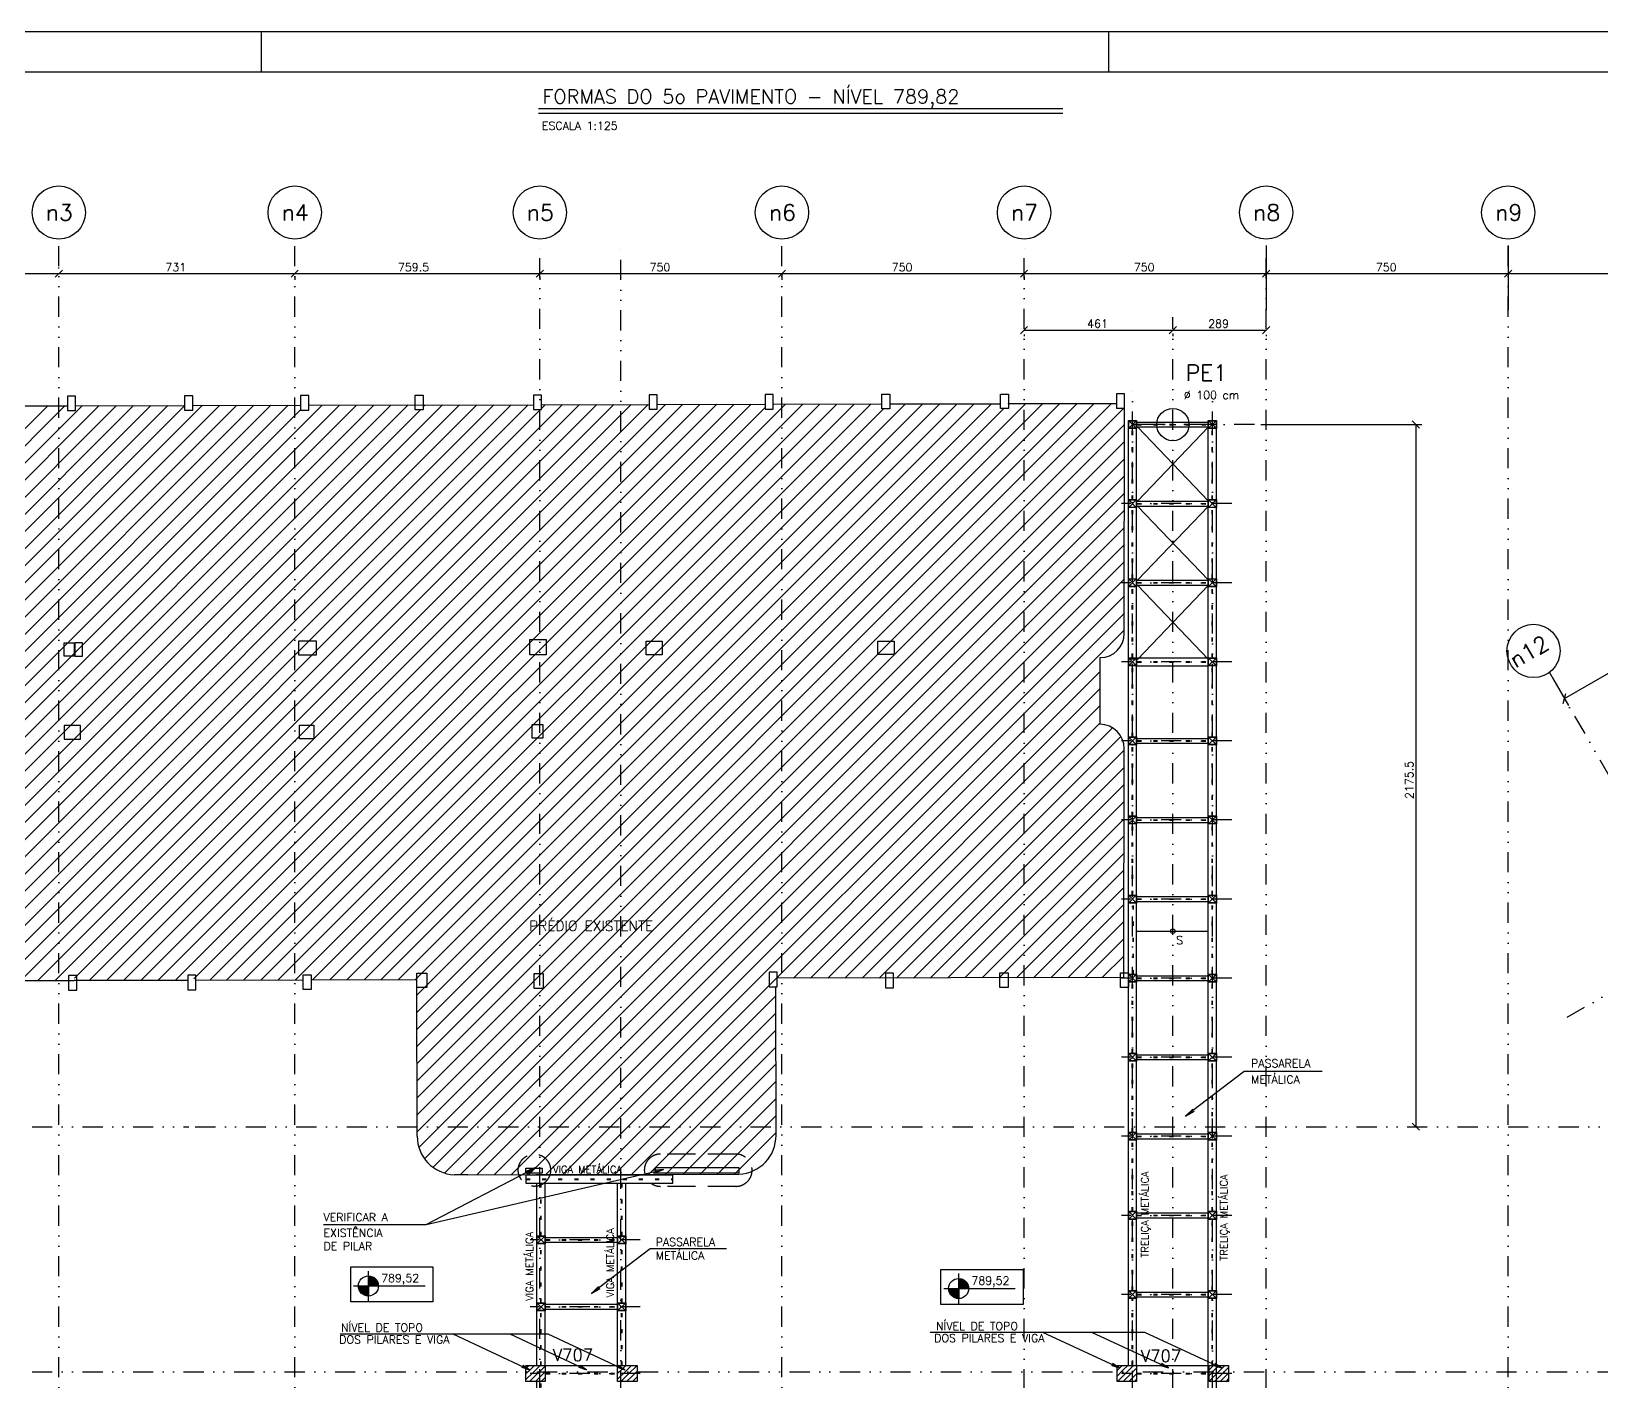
# Model space of a CAD drawing. Extents: x 550200 to 565075, y 404 to 10916.
# Drawn here: x 553862 to 558727, y 6733 to 10916 of the extents above; entities that cross this region are included whole.
import ezdxf

# ---------------------------------------------------------------- set-up
doc = ezdxf.new("R2010")
doc.units = 0
doc.header["$LTSCALE"] = 125
doc.header["$MEASUREMENT"] = 0
for name, pattern in [('DIVIDE', [1.25, 0.5, -0.25, 0, -0.25, 0, -0.25]), ('ESTILO_TQS_0001', [1, 0.7, -0.3]), ('ESTILO_TQS_0002', [0.4, 0.1, -0.3]), ('HIDDEN', [0.375, 0.25, -0.125])]:
    doc.linetypes.add(name, pattern=pattern)
doc.layers.get('0').update_dxf_attribs({"linetype": 'CONTINUOUS'})
for name, color, linetype in [('200', 5, 'ESTILO_TQS_0002'), ('205', 14, 'DIVIDE'), ('210', 7, 'HIDDEN'), ('211', 7, 'ESTILO_TQS_0001'), ('216', 7, 'CONTINUOUS'), ('220', 4, 'CONTINUOUS'), ('221', 5, 'CONTINUOUS'), ('222', 6, 'CONTINUOUS'), ('226', 10, 'CONTINUOUS'), ('230', 7, 'CONTINUOUS'), ('231', 5, 'CONTINUOUS'), ('238', 11, 'CONTINUOUS'), ('239', 10, 'CONTINUOUS'), ('241', 7, 'CONTINUOUS'), ('250', 5, 'CONTINUOUS')]:
    doc.layers.add(name, color=color, linetype=linetype)
doc.styles.get("Standard").update_dxf_attribs({"font": 'ROMANS.SHX'})

# ---------------------------------------------------------------- blocks, each defined once
blk = doc.blocks.new('_H9EEBE83626-000')
for p, q in [((55111.191348, -6424.776285), (55115.444075, -6420.523557)), ((55120.833713, -6432.811589), (55133.121745, -6420.523557)), ((55130.476079, -6440.846893), (55150.799414, -6420.523557)), ((55106.088076, -6429.879557), (55111.191348, -6424.776285)), ((55106.088076, -6447.557227), (55120.833713, -6432.811589)), ((55106.088076, -6465.234896), (55130.476079, -6440.846893)), ((55118.477084, -6470.523557), (55140.118444, -6448.882198)), ((55136.154754, -6470.523557), (55149.760809, -6456.917502)), ((55140.118444, -6448.882198), (55166.088076, -6422.912566)), ((55149.760809, -6456.917502), (55166.088076, -6440.590235)), ((55153.832423, -6470.523557), (55159.403174, -6464.952806)), ((55159.403174, -6464.952806), (55166.088076, -6458.267905))]:
    blk.add_line(p, q)
blk = doc.blocks.new('_H9EEBE83626-001')
for p, q in [((55395.014646, -6423.795699), (55398.286788, -6420.523557)), ((55404.657011, -6431.831004), (55415.964457, -6420.523557)), ((55414.299376, -6439.866308), (55433.642127, -6420.523557)), ((55423.941742, -6447.901612), (55451.088076, -6420.755278)), ((55391.088076, -6427.72227), (55395.014646, -6423.795699)), ((55391.088076, -6445.399939), (55404.657011, -6431.831004)), ((55391.088076, -6463.077609), (55414.299376, -6439.866308)), ((55401.319796, -6470.523557), (55423.941742, -6447.901612)), ((55418.997466, -6470.523557), (55433.584107, -6455.936917)), ((55433.584107, -6455.936917), (55451.088076, -6438.432948)), ((55436.675136, -6470.523557), (55443.226472, -6463.972221)), ((55443.226472, -6463.972221), (55451.088076, -6456.110617))]:
    blk.add_line(p, q)
blk = doc.blocks.new('_H9EEBE83626-002')
for p, q in [((56946.923173, -6427.522091), (56953.921706, -6420.523557)), ((56956.565538, -6435.557396), (56971.599376, -6420.523557)), ((56966.207903, -6443.5927), (56989.277046, -6420.523557)), ((56938.524932, -6435.920332), (56946.923173, -6427.522091)), ((56938.524932, -6453.598002), (56956.565538, -6435.557396)), ((56939.277046, -6470.523557), (56966.207903, -6443.5927)), ((56956.954715, -6470.523557), (56975.850268, -6451.628004)), ((56974.632385, -6470.523557), (56985.492633, -6459.663309)), ((56975.850268, -6451.628004), (56998.524932, -6428.953341)), ((56985.492633, -6459.663309), (56998.524932, -6446.63101)), ((56992.310054, -6470.523557), (56995.134999, -6467.698613)), ((56995.134999, -6467.698613), (56998.524932, -6464.30868))]:
    blk.add_line(p, q)
blk = doc.blocks.new('_H9EEBE83626-003')
for p, q in [((57230.792865, -6426.495111), (57236.794432, -6420.493544)), ((57240.43523, -6434.530416), (57254.472101, -6420.493544)), ((57250.077595, -6442.56572), (57272.149771, -6420.493544)), ((57223.590985, -6433.696992), (57230.792865, -6426.495111)), ((57223.590985, -6451.374661), (57240.43523, -6434.530416)), ((57223.590985, -6469.052331), (57250.077595, -6442.56572)), ((57239.82744, -6470.493544), (57259.71996, -6450.601024)), ((57257.50511, -6470.493544), (57269.362326, -6458.636329)), ((57259.71996, -6450.601024), (57283.590985, -6426.73)), ((57269.362326, -6458.636329), (57283.590985, -6444.40767)), ((57275.18278, -6470.493544), (57279.004691, -6466.671633)), ((57279.004691, -6466.671633), (57283.590985, -6462.085339))]:
    blk.add_line(p, q)

msp = doc.modelspace()

# ---------------------------------------------------------------- linework, layer by layer
for p, q in [((550199.9, 10916.4), (565074.9, 10916.4)), ((554574.9, 10791.4), (554574.9, 10916.4)), ((557199.9, 10791.4), (557199.9, 10916.4))]:
    msp.add_line(p, q)
at = {"layer": '200'}
for p, q in [((557272.8, 9465.9), (557272.8, 9685.9)), ((557274.3, 9465.9), (557274.3, 9685.9)), ((557288.6, 9699.2), (557508.6, 9699.2)), ((557288.6, 9697.7), (557508.6, 9697.7)), ((557520.3, 9465.9), (557520.3, 9685.9)), ((557521.8, 9465.9), (557521.8, 9685.9)), ((557272.8, 9220.9), (557272.8, 9440.9)), ((557274.3, 9220.9), (557274.3, 9440.9)), ((557288.6, 9454.2), (557508.6, 9454.2)), ((557288.6, 9452.7), (557508.6, 9452.7)), ((557520.3, 9220.9), (557520.3, 9440.9)), ((557521.8, 9220.9), (557521.8, 9440.9)), ((557272.8, 8975.9), (557272.8, 9195.9)), ((557274.3, 8975.9), (557274.3, 9195.9)), ((557288.6, 9209.2), (557508.6, 9209.2)), ((557288.6, 9207.7), (557508.6, 9207.7)), ((557520.3, 8975.9), (557520.3, 9195.9)), ((557521.8, 8975.9), (557521.8, 9195.9)), ((557272.8, 8730.9), (557272.8, 8950.9)), ((557274.3, 8730.9), (557274.3, 8950.9)), ((557288.6, 8964.2), (557508.6, 8964.2)), ((557288.6, 8962.7), (557508.6, 8962.7)), ((557520.3, 8730.9), (557520.3, 8950.9)), ((557521.8, 8730.9), (557521.8, 8950.9)), ((557288.6, 8719.2), (557508.6, 8719.2)), ((557288.6, 8717.7), (557508.6, 8717.7)), ((557272.8, 8485.9), (557272.8, 8705.9)), ((557274.3, 8485.9), (557274.3, 8705.9)), ((557520.3, 8485.9), (557520.3, 8705.9)), ((557521.8, 8485.9), (557521.8, 8705.9)), ((557288.6, 8474.2), (557508.6, 8474.2)), ((557288.6, 8472.7), (557508.6, 8472.7)), ((557272.8, 8240.9), (557272.8, 8460.9)), ((557274.3, 8240.9), (557274.3, 8460.9)), ((557520.3, 8240.9), (557520.3, 8460.9)), ((557521.8, 8240.9), (557521.8, 8460.9)), ((557288.6, 8229.2), (557508.6, 8229.2)), ((557288.6, 8227.7), (557508.6, 8227.7)), ((557275.3, 7995.9), (557275.3, 8215.9)), ((557276.8, 7995.9), (557276.8, 8215.9)), ((557520.3, 7995.9), (557520.3, 8215.9)), ((557521.8, 7995.9), (557521.8, 8215.9)), ((557288.6, 7984.2), (557508.6, 7984.2)), ((557288.6, 7982.7), (557508.6, 7982.7)), ((557272.8, 7750.9), (557272.8, 7970.9)), ((557274.3, 7750.9), (557274.3, 7970.9)), ((557520.3, 7750.9), (557520.3, 7970.9)), ((557521.8, 7750.9), (557521.8, 7970.9)), ((557288.6, 7739.2), (557508.6, 7739.2)), ((557288.6, 7737.7), (557508.6, 7737.7)), ((557272.8, 7505.9), (557272.8, 7725.9)), ((557274.3, 7505.9), (557274.3, 7725.9)), ((557520.3, 7505.9), (557520.3, 7725.9)), ((557521.8, 7505.9), (557521.8, 7725.9)), ((557288.6, 7494.2), (557508.6, 7494.2)), ((557288.6, 7492.7), (557508.6, 7492.7)), ((557272.8, 7260.9), (557272.8, 7480.9)), ((557274.3, 7260.9), (557274.3, 7480.9)), ((557520.3, 7260.9), (557520.3, 7480.9)), ((557521.8, 7260.9), (557521.8, 7480.9)), ((555394.7, 7361.4), (555849.7, 7361.4)), ((555394.7, 7359.4), (555849.7, 7359.4)), ((555440.2, 7184.9), (555440.2, 7347.9)), ((555442.2, 7184.9), (555442.2, 7347.9)), ((555690.2, 7184.9), (555690.2, 7347.9)), ((555692.2, 7184.9), (555692.2, 7347.9)), ((557288.6, 7249.2), (557508.6, 7249.2)), ((557272.8, 7015.9), (557272.8, 7235.9)), ((557274.3, 7015.9), (557274.3, 7235.9)), ((557288.6, 7247.7), (557508.6, 7247.7)), ((557520.3, 7015.9), (557520.3, 7235.9)), ((557521.8, 7015.9), (557521.8, 7235.9)), ((555440.2, 6977.9), (555440.2, 7159.9)), ((555442.2, 6977.9), (555442.2, 7159.9)), ((555456.2, 7173.2), (555676.2, 7173.2)), ((555456.2, 7171.7), (555676.2, 7171.7)), ((555690.2, 6977.9), (555690.2, 7159.9)), ((555692.2, 6977.9), (555692.2, 7159.9)), ((555456.2, 6966.2), (555676.2, 6966.2)), ((555456.2, 6964.7), (555676.2, 6964.7)), ((557272.8, 6783.4), (557272.8, 6990.9)), ((557274.3, 6783.4), (557274.3, 6990.9)), ((557288.6, 7004.2), (557508.6, 7004.2)), ((557288.6, 7002.7), (557508.6, 7002.7)), ((557520.3, 6783.4), (557520.3, 6990.9)), ((557521.8, 6783.4), (557521.8, 6990.9)), ((555440.2, 6783.4), (555440.2, 6952.9)), ((555442.2, 6783.4), (555442.2, 6952.9)), ((555690.2, 6783.4), (555690.2, 6952.9)), ((555692.2, 6783.4), (555692.2, 6952.9)), ((555440.2, 6565.4), (555440.2, 6733.4)), ((555442.2, 6565.4), (555442.2, 6733.4)), ((555456.2, 6759.2), (555676.2, 6759.2)), ((555456.2, 6757.7), (555676.2, 6757.7)), ((557288.6, 6759.2), (557508.6, 6759.2)), ((557288.6, 6757.7), (557508.6, 6757.7))]:
    msp.add_line(p, q, dxfattribs=at)
at = {"layer": '205'}
for p, q in [((553947.2, 3617.8), (553947.2, 10272.7)), ((554678.2, 3617.8), (554678.2, 10272.7)), ((555437.7, 3580.3), (555437.7, 10272.7)), ((556187.7, 3617.8), (556187.7, 10272.7)), ((556937.7, 3580.3), (556937.7, 10272.7)), ((557687.7, 3580.3), (557687.7, 10272.7)), ((558437.7, 3617.8), (558437.7, 10272.7)), ((555688.7, 6235.2), (555688.7, 10241.4)), ((562738.1, 10239.3), (558615.8, 7859.3)), ((557398.7, 3580.3), (557398.7, 10031)), ((557273.6, 6234.5), (557273.6, 9824.6)), ((557521.1, 6234.5), (557521.1, 9824.6)), ((557651.2, 9698.4), (557229.8, 9698.4)), ((557531, 9698.4), (557240.1, 9698.4)), ((557581, 9453.4), (557240.1, 9453.4)), ((557581, 9208.4), (557240.1, 9208.4)), ((557581, 8963.4), (557240.1, 8963.4)), ((558565.3, 8930.6), (561187.7, 4388.4)), ((557581, 8718.4), (557240.1, 8718.4)), ((557581, 8473.4), (557240.1, 8473.4)), ((557581, 8228.4), (557240.1, 8228.4)), ((557581, 7983.4), (557240.1, 7983.4)), ((557581, 7738.4), (557240.1, 7738.4)), ((550735.3, 7522.9), (554349.8, 7522.9)), ((554369.8, 7522.9), (560147.8, 7522.9)), ((557581, 7493.4), (557240.1, 7493.4)), ((557581, 7248.4), (557240.1, 7248.4)), ((555748.6, 7172.4), (555407.7, 7172.4)), ((555748.6, 6965.4), (555407.7, 6965.4)), ((557581, 7003.4), (557240.1, 7003.4)), ((550735.3, 6763.4), (560767.3, 6763.4)), ((555748.6, 6758.4), (555407.7, 6758.4)), ((557581, 6758.4), (557240.1, 6758.4))]:
    msp.add_line(p, q, dxfattribs=at)
at = {"layer": '210'}
msp.add_line((557262.1, 8972.9), (557286.1, 8972.9), dxfattribs=at)
at = {"layer": '211'}
for p, q in [((556045.2, 7438.3), (555811.3, 7438.3)), ((556045.2, 7338.3), (555811.3, 7338.3))]:
    msp.add_line(p, q, dxfattribs=at)
msp.add_circle((555420.7, 7388.3), 50, dxfattribs=at)
for centre, start, end in [((555811.3, 7388.3), 90, 270), ((556045.2, 7388.3), 270, 90)]:
    msp.add_arc(centre, 50, start, end, dxfattribs=at)
at = {"layer": '216'}
for p, q in [((553936.2, 10154.9), (553958.3, 10177)), ((553936.2, 10154.9), (553958.3, 10177)), ((554667.2, 10154.9), (554689.3, 10177)), ((554667.2, 10154.9), (554689.3, 10177)), ((555426.7, 10154.9), (555448.8, 10177)), ((555426.7, 10154.9), (555448.8, 10177)), ((556176.7, 10154.9), (556198.8, 10177)), ((556176.7, 10154.9), (556198.8, 10177)), ((556926.7, 10154.9), (556948.8, 10177)), ((556926.7, 10154.9), (556948.8, 10177)), ((557676.7, 10154.9), (557698.8, 10177)), ((558426.7, 10154.9), (558448.8, 10177)), ((558426.7, 10154.9), (558448.8, 10177)), ((556926.7, 9979.9), (556948.8, 10002)), ((557387.7, 9979.9), (557409.8, 10002)), ((557387.7, 9979.9), (557409.8, 10002)), ((557676.7, 9979.9), (557698.8, 10002)), ((558140.3, 9709.5), (558162.4, 9687.4)), ((558607.9, 8834.6), (558616, 8864.8)), ((558140.3, 7534), (558162.4, 7511.9)), ((554906.5, 7061), (554906.5, 6998.5)), ((554906.5, 7059.5), (554916.2, 7059.5)), ((554906.5, 7057.5), (554920.9, 7057.5)), ((554906.5, 7055.5), (554924.2, 7055.5)), ((554875.3, 7029.7), (554937.8, 7029.7)), ((554906.5, 7027.7), (554875.3, 7027.7)), ((554906.5, 7025.8), (554875.5, 7025.8)), ((554906.5, 7023.8), (554875.9, 7023.8)), ((554906.5, 7021.8), (554876.3, 7021.8)), ((554906.5, 7019.8), (554876.9, 7019.8)), ((554906.5, 7017.8), (554877.6, 7017.8)), ((554906.5, 7015.8), (554878.5, 7015.8)), ((554906.5, 7013.9), (554879.6, 7013.9)), ((554906.5, 7011.9), (554880.9, 7011.9)), ((554906.5, 7009.9), (554882.4, 7009.9)), ((554906.5, 7007.9), (554884.1, 7007.9)), ((554906.5, 7005.9), (554886.3, 7005.9)), ((554906.5, 7053.5), (554926.8, 7053.5)), ((554906.5, 7051.5), (554928.9, 7051.5)), ((554906.5, 7049.5), (554930.7, 7049.5)), ((554906.5, 7047.6), (554932.2, 7047.6)), ((554906.5, 7045.6), (554933.5, 7045.6)), ((554906.5, 7043.6), (554934.5, 7043.6)), ((554906.5, 7041.6), (554935.4, 7041.6)), ((554906.5, 7039.6), (554936.2, 7039.6)), ((554906.5, 7037.6), (554936.8, 7037.6)), ((554906.5, 7035.7), (554937.2, 7035.7)), ((554906.5, 7033.7), (554937.5, 7033.7)), ((554906.5, 7031.7), (554937.8, 7031.7)), ((556703.9, 7021.7), (556766.4, 7021.7)), ((556735.2, 7019.7), (556703.9, 7019.7)), ((556735.2, 7017.7), (556704.2, 7017.7)), ((556735.2, 7015.7), (556704.5, 7015.7)), ((556735.2, 7013.8), (556705, 7013.8)), ((556735.2, 7011.8), (556705.5, 7011.8)), ((556735.2, 7009.8), (556706.3, 7009.8)), ((556735.2, 7007.8), (556707.2, 7007.8)), ((556735.2, 7005.8), (556708.3, 7005.8)), ((556735.2, 7052.9), (556735.2, 6990.4)), ((556735.2, 7051.4), (556744.8, 7051.4)), ((556735.2, 7049.4), (556749.6, 7049.4)), ((556735.2, 7047.5), (556752.9, 7047.5)), ((556735.2, 7045.5), (556755.5, 7045.5)), ((556735.2, 7043.5), (556757.6, 7043.5)), ((556735.2, 7041.5), (556759.3, 7041.5)), ((556735.2, 7039.5), (556760.8, 7039.5)), ((556735.2, 7037.5), (556762.1, 7037.5)), ((556735.2, 7035.6), (556763.2, 7035.6)), ((556735.2, 7033.6), (556764.1, 7033.6)), ((556735.2, 7031.6), (556764.8, 7031.6)), ((556735.2, 7029.6), (556765.4, 7029.6)), ((556735.2, 7027.6), (556765.9, 7027.6)), ((556735.2, 7025.7), (556766.2, 7025.7)), ((556735.2, 7023.7), (556766.4, 7023.7)), ((554906.5, 7004), (554888.9, 7004)), ((554906.5, 7002), (554892.2, 7002)), ((554906.5, 7000), (554896.9, 7000)), ((556735.2, 7003.8), (556709.5, 7003.8)), ((556735.2, 7001.9), (556711, 7001.9)), ((556735.2, 6999.9), (556712.8, 6999.9)), ((556735.2, 6997.9), (556714.9, 6997.9)), ((556735.2, 6995.9), (556717.5, 6995.9)), ((556735.2, 6993.9), (556720.8, 6993.9)), ((556735.2, 6992), (556725.6, 6992))]:
    msp.add_line(p, q, dxfattribs=at)
for centre in [(554906.5, 7029.7), (556735.2, 7021.7)]:
    msp.add_circle(centre, 31.2, dxfattribs=at)
at = {"layer": '220'}
for points in [[(555393.7, 6783.4), (555453.7, 6783.4), (555453.7, 6733.4), (555393.7, 6733.4), (555393.7, 6783.4)], [(555678.7, 6783.4), (555738.7, 6783.4), (555738.7, 6733.4), (555678.7, 6733.4), (555678.7, 6783.4)], [(557226.1, 6783.4), (557286.1, 6783.4), (557286.1, 6733.4), (557226.1, 6733.4), (557226.1, 6783.4)], [(557511.2, 6783.4), (557571.2, 6783.4), (557571.2, 6733.4), (557511.2, 6733.4), (557511.2, 6783.4)]]:
    msp.add_lwpolyline(points, dxfattribs=at)
msp.add_circle((557398.6, 9698.4), 50, dxfattribs=at)
msp.add_circle((557398.6, 9698.4), 50, dxfattribs=at)
at = {"layer": '221'}
msp.add_line((555433.1, 10662.7), (557058.3, 10662.7), dxfattribs=at)
for centre in [(553947.2, 10355.2), (554678.2, 10355.2), (555437.7, 10355.2), (556187.7, 10355.2), (556937.7, 10355.2), (557687.7, 10355.2), (558437.7, 10355.2), (558516.2, 8997)]:
    msp.add_circle(centre, 82.5, dxfattribs=at)
at = {"layer": '222'}
for p, q in [((550512.4, 10791.4), (564949.9, 10791.4)), ((555433.1, 10677.7), (557058.3, 10677.7))]:
    msp.add_line(p, q, dxfattribs=at)
at = {"layer": '226'}
msp.add_circle((557398.6, 8129), 7, dxfattribs=at)
at = {"layer": '230'}
for points in [[(553974.4, 9741.7), (553999.4, 9741.7), (553999.4, 9786.7), (553974.4, 9786.7), (553974.4, 9741.7)], [(554337.2, 9742.7), (554362.2, 9742.7), (554362.2, 9787.7), (554337.2, 9787.7), (554337.2, 9742.7)], [(554696.6, 9743.3), (554721.6, 9743.3), (554721.6, 9788.3), (554696.6, 9788.3), (554696.6, 9743.3)], [(555051.5, 9789.1), (555076.6, 9789.1), (555076.6, 9744.1), (555051.5, 9744.1), (555051.5, 9789.1)], [(555418.1, 9744.9), (555443.1, 9744.9), (555443.1, 9789.9), (555418.1, 9789.9), (555418.1, 9744.9)], [(555776.4, 9745.6), (555801.4, 9745.6), (555801.4, 9790.6), (555776.4, 9790.6), (555776.4, 9745.6)], [(556135.2, 9746.4), (556160.2, 9746.4), (556160.2, 9791.4), (556135.2, 9791.4), (556135.2, 9746.4)], [(556496.8, 9792.2), (556521.9, 9792.2), (556521.9, 9747.3), (556496.8, 9747.3), (556496.8, 9792.2)], [(556864.3, 9793), (556889.4, 9793), (556889.4, 9748.1), (556864.3, 9748.1), (556864.3, 9793)], [(557224.4, 9748.8), (557249.4, 9748.8), (557249.4, 9793.8), (557224.4, 9793.8), (557224.4, 9748.8)], [(553963.9, 9022.4), (553994.9, 9022.4), (553994.9, 8980.4), (553963.9, 8980.4), (553963.9, 9022.4)], [(553996.9, 8980.4), (554020.9, 8980.4), (554020.9, 9022.4), (553996.9, 9022.4), (553996.9, 8980.4)], [(554689.5, 8985.4), (554745.5, 8985.4), (554745.5, 9027.4), (554689.5, 9027.4), (554689.5, 8985.4)], [(555406.8, 9032.4), (555457.6, 9032.4), (555457.6, 8985), (555406.8, 8985), (555406.8, 9032.4)], [(555766.9, 9027.3), (555817, 9027.3), (555817, 8985.4), (555766.9, 8985.4), (555766.9, 9027.3)], [(556485, 9027.4), (556535.1, 9027.4), (556535.1, 8985.5), (556485, 8985.5), (556485, 9027.4)], [(553964.3, 8723.6), (554014.2, 8723.6), (554014.2, 8765.7), (553964.3, 8765.7), (553964.3, 8723.6)], [(554692.6, 8767.1), (554737, 8767.1), (554737, 8725.2), (554692.6, 8725.2), (554692.6, 8767.1)], [(555414.3, 8768.7), (555446.9, 8768.7), (555446.9, 8726.6), (555414.3, 8726.6), (555414.3, 8768.7)], [(553977.7, 7946.5), (554002.7, 7946.5), (554002.7, 7991.5), (553977.7, 7991.5), (553977.7, 7946.5)], [(554347.1, 7947.4), (554372.1, 7947.4), (554372.1, 7992.4), (554347.1, 7992.4), (554347.1, 7947.4)], [(554728.9, 7948.1), (554703.9, 7948.1), (554703.9, 7993.1), (554728.9, 7993.1), (554728.9, 7948.1)], [(555056.2, 7999.1), (555087.8, 7999.1), (555087.8, 7954.1), (555056.2, 7954.1), (555056.2, 7999.1)], [(555448.5, 7996.6), (555418.5, 7996.6), (555418.5, 7952), (555448.5, 7952), (555448.5, 7996.6)], [(556148.3, 7956.5), (556173.2, 7956.5), (556173.2, 8001.5), (556148.3, 8001.5), (556148.3, 7956.5)], [(556508.4, 7953.6), (556533.3, 7953.6), (556533.3, 7998.6), (556508.4, 7998.6), (556508.4, 7953.6)], [(556888.3, 7954.4), (556863.2, 7954.4), (556863.2, 7999.3), (556888.3, 7999.3), (556888.3, 7954.4)], [(557261.6, 7954.4), (557236.5, 7954.4), (557236.5, 7999.3), (557261.6, 7999.3), (557261.6, 7954.4)], [(555444.7, 7379.3), (555394.7, 7379.3), (555394.7, 7394.3), (555444.7, 7394.3), (555444.7, 7379.3)], [(555794.9, 7380.6), (556054.9, 7380.6), (556054.9, 7395.6), (555794.9, 7395.6), (555794.9, 7380.6)]]:
    msp.add_lwpolyline(points, dxfattribs=at)
at = {"layer": '231'}
for p, q in [((552129.2, 7972.5), (553913.3, 9756.6)), ((552182.4, 7972.6), (553966.5, 9756.7)), ((552235.5, 7972.7), (554019.6, 9756.8)), ((552288.7, 7972.9), (554072.8, 9756.9)), ((552341.8, 7973), (554125.9, 9757)), ((552395, 7973.1), (554179.1, 9757.2)), ((552448.1, 7973.2), (554232.2, 9757.3)), ((552501.3, 7973.3), (554285.4, 9757.4)), ((552565.1, 7984.1), (554337.2, 9756.3)), ((552607.5, 7973.5), (554391.6, 9757.6)), ((552660.5, 7973.5), (554444.8, 9757.7)), ((552713.6, 7973.5), (554497.9, 9757.9)), ((552766.6, 7973.5), (554551.1, 9758)), ((552819.6, 7973.5), (554604.2, 9758.1)), ((552872.7, 7973.5), (554657.4, 9758.2)), ((552926.5, 7974.3), (554696.6, 9744.4)), ((552979.6, 7974.4), (554763.7, 9758.4)), ((553032.8, 7974.5), (554816.8, 9758.6)), ((553085.9, 7974.6), (554870, 9758.7)), ((553139.1, 7974.7), (554923.1, 9758.8)), ((553192.2, 7974.8), (554976.3, 9758.9)), ((553245.4, 7974.9), (555029.4, 9759)), ((553298.5, 7975.1), (555067.6, 9744.1)), ((553351.7, 7975.2), (555135.7, 9759.2)), ((553404.8, 7975.3), (555188.9, 9759.4)), ((553458, 7975.4), (555242, 9759.5)), ((553511.1, 7975.5), (555295.2, 9759.6)), ((553564.3, 7975.6), (555348.3, 9759.7)), ((553617.4, 7975.8), (555401.5, 9759.8)), ((553644.5, 9756), (553974.4, 9756.7)), ((553670.5, 7975.8), (555439.6, 9744.9)), ((553723.5, 7975.8), (555507.8, 9760.1)), ((553776.6, 7975.8), (555560.9, 9760.2)), ((553829.6, 7975.8), (555614.1, 9760.3)), ((553882.6, 7975.8), (555667.2, 9760.4)), ((553935.7, 7975.8), (555720.4, 9760.5)), ((553995.8, 7982.9), (555773.5, 9760.6)), ((553999.4, 9756.8), (554337.2, 9757.5)), ((554042.6, 7976.7), (555826.7, 9760.8)), ((554095.8, 7976.8), (555879.8, 9760.9)), ((554148.9, 7976.9), (555933, 9761)), ((554202.1, 7977), (555986.1, 9761.1)), ((554255.2, 7977.2), (556039.3, 9761.2)), ((554308.4, 7977.3), (556092.4, 9761.3)), ((554362.2, 9757.6), (554696.6, 9758.3)), ((554365.6, 7981.5), (556135.2, 9751.1)), ((554414.7, 7977.5), (556198.7, 9761.6)), ((554467.8, 7977.6), (556251.9, 9761.7)), ((554521, 7977.7), (556305, 9761.8)), ((554574.1, 7977.9), (556358.2, 9761.9)), ((554627.2, 7978), (556411.3, 9762)), ((554680.4, 7978.1), (556464.5, 9762.2)), ((554721.6, 9758.3), (555418.1, 9759.9)), ((554733.5, 7978.2), (556502.6, 9747.3)), ((554786.7, 7978.3), (556570.8, 9762.4)), ((554839.8, 7978.4), (556623.9, 9762.5)), ((554893, 7978.5), (556677.1, 9762.6)), ((554946.1, 7978.7), (556730.2, 9762.7)), ((554999.3, 7978.8), (556783.4, 9762.8)), ((555052.4, 7978.9), (556836.5, 9763)), ((555056.7, 7930.1), (556874.7, 9748.1)), ((555056.8, 7877.2), (556942.8, 9763.2)), ((555056.9, 7824.2), (556996, 9763.3)), ((555057, 7771.3), (557049.1, 9763.4)), ((555057.1, 7718.4), (557102.3, 9763.5)), ((555057.2, 7665.5), (557155.4, 9763.7)), ((555057.4, 7612.6), (557208.6, 9763.8)), ((555057.5, 7559.7), (557246.6, 9748.8)), ((555076.6, 9753.1), (555082.6, 9759.1)), ((555443.1, 9759.9), (555776.4, 9760.6)), ((555443.1, 9748.4), (555454.6, 9759.9)), ((555801.4, 9760.7), (556135.2, 9761.4)), ((556160.2, 9761.5), (556496.8, 9762.2)), ((556521.9, 9762.3), (556864.3, 9763)), ((556889.4, 9763.1), (557224.4, 9763.8)), ((556889.4, 9762.8), (556889.7, 9763.1)), ((557248.4, 9051.4), (557249.4, 9748.8)), ((555057.6, 7506.7), (557249.3, 9698.5)), ((557262.1, 9686.9), (557285.1, 9709.9)), ((557262.1, 9709.9), (557285.1, 9686.9)), ((557509.6, 9709.9), (557532.6, 9686.9)), ((557509.6, 9686.9), (557532.6, 9709.9)), ((555064, 7460.2), (557249.3, 9645.4)), ((555080.4, 7423.5), (557249.2, 9592.3)), ((555107.6, 7397.6), (557249.1, 9539.2)), ((555142.4, 7379.5), (557249, 9486.1)), ((557262.1, 9441.9), (557285.1, 9464.9)), ((557262.1, 9464.9), (557285.1, 9441.9)), ((557509.6, 9464.9), (557532.6, 9441.9)), ((557509.6, 9441.9), (557532.6, 9464.9)), ((555190.4, 7374.4), (557249, 9432.9)), ((555243.5, 7374.5), (557248.9, 9379.8)), ((555296.7, 7374.6), (557248.8, 9326.7)), ((555349.8, 7374.7), (557248.7, 9273.6)), ((555403, 7374.8), (557248.6, 9220.5)), ((557262.1, 9196.9), (557285.1, 9219.9)), ((557262.1, 9219.9), (557285.1, 9196.9)), ((557509.6, 9219.9), (557532.6, 9196.9)), ((557509.6, 9196.9), (557532.6, 9219.9)), ((555456.1, 7374.9), (557248.6, 9167.4)), ((555509.3, 7375.1), (557248.5, 9114.3)), ((555562.4, 7375.2), (557248.4, 9061.2)), ((557172.9, 8976.3), (557172.9, 8769.6)), ((557262.1, 8951.9), (557285.1, 8974.9)), ((557262.1, 8974.9), (557285.1, 8951.9)), ((557509.6, 8974.9), (557532.6, 8951.9)), ((557509.6, 8951.9), (557532.6, 8974.9)), ((556223.2, 7982.9), (557172.9, 8932.7)), ((556276.3, 7983), (557172.9, 8879.6)), ((556329.5, 7983.2), (557172.9, 8826.6)), ((556382.6, 7983.3), (557172.9, 8773.6)), ((556435.8, 7983.4), (557211.3, 8758.9)), ((556488.9, 7983.5), (557237.7, 8732.3)), ((557262.1, 8706.9), (557285.1, 8729.9)), ((557262.1, 8729.9), (557285.1, 8706.9)), ((557509.6, 8729.9), (557532.6, 8706.9)), ((557509.6, 8706.9), (557532.6, 8729.9)), ((556542.1, 7983.6), (557247.9, 8689.4)), ((557246.8, 7985.2), (557247.9, 8694.6)), ((556595.2, 7983.7), (557247.8, 8636.3)), ((556648.4, 7983.9), (557247.7, 8583.2)), ((556701.5, 7984), (557247.6, 8530.1)), ((556754.7, 7984.1), (557247.6, 8477)), ((557262.1, 8461.9), (557285.1, 8484.9)), ((557262.1, 8484.9), (557285.1, 8461.9)), ((557509.6, 8484.9), (557532.6, 8461.9)), ((557509.6, 8461.9), (557532.6, 8484.9)), ((556807.8, 7984.2), (557247.5, 8423.8)), ((556861, 7984.3), (557247.4, 8370.7)), ((556914.1, 7984.4), (557247.3, 8317.6)), ((556967.3, 7984.6), (557247.2, 8264.5)), ((557262.1, 8216.9), (557285.1, 8239.9)), ((557262.1, 8239.9), (557285.1, 8216.9)), ((557509.6, 8239.9), (557532.6, 8216.9)), ((557509.6, 8216.9), (557532.6, 8239.9)), ((557020.4, 7984.7), (557247.2, 8211.4)), ((557073.6, 7984.8), (557247.1, 8158.3)), ((557126.7, 7984.9), (557247, 8105.2)), ((557179.9, 7985), (557246.4, 8051.5)), ((554372.1, 7977.4), (554703.9, 7978.1)), ((554728.9, 7978.2), (555056.2, 7978.9)), ((557246.8, 7985.2), (556173.3, 7982.8)), ((557262.1, 7971.9), (557285.1, 7994.9)), ((557262.1, 7994.9), (557285.1, 7971.9)), ((557509.6, 7994.9), (557532.6, 7971.9)), ((557509.6, 7971.9), (557532.6, 7994.9)), ((553644.6, 7975.8), (553994.8, 7975.8)), ((553994.8, 7976.6), (554347.1, 7977.4)), ((555057.6, 7494.1), (555056.6, 7954.1)), ((556169.3, 7496.5), (556168.3, 7956.5)), ((555615.6, 7375.3), (556168.4, 7928.1)), ((555668.7, 7375.4), (556168.5, 7875.2)), ((555721.9, 7375.5), (556168.6, 7822.3)), ((555775, 7375.6), (556168.7, 7769.4)), ((557262.1, 7726.9), (557285.1, 7749.9)), ((557262.1, 7749.9), (557285.1, 7726.9)), ((557509.6, 7749.9), (557532.6, 7726.9)), ((557509.6, 7726.9), (557532.6, 7749.9)), ((555828.2, 7375.8), (556168.9, 7716.5)), ((555881.3, 7375.9), (556169, 7663.5)), ((555934.5, 7376), (556168.3, 7609.9)), ((555987.6, 7376.1), (556168.3, 7556.8)), ((556040.8, 7376.2), (556168.3, 7503.8)), ((557262.1, 7481.9), (557285.1, 7504.9)), ((557262.1, 7504.9), (557285.1, 7481.9)), ((557509.6, 7504.9), (557532.6, 7481.9)), ((557509.6, 7481.9), (557532.6, 7504.9)), ((555214.7, 7374.4), (555172.9, 7374.4)), ((555214.7, 7374.3), (555431, 7374.9)), ((555425.2, 7374.9), (556054.6, 7376.2)), ((557262.1, 7236.9), (557285.1, 7259.9)), ((557262.1, 7259.9), (557285.1, 7236.9)), ((557509.6, 7259.9), (557532.6, 7236.9)), ((557509.6, 7236.9), (557532.6, 7259.9)), ((555429.7, 7160.9), (555452.7, 7183.9)), ((555429.7, 7183.9), (555452.7, 7160.9)), ((555679.7, 7183.9), (555702.7, 7160.9)), ((555679.7, 7160.9), (555702.7, 7183.9)), ((557262.1, 6991.9), (557285.1, 7014.9)), ((557262.1, 7014.9), (557285.1, 6991.9)), ((557509.6, 7014.9), (557532.6, 6991.9)), ((557509.6, 6991.9), (557532.6, 7014.9)), ((555429.7, 6953.9), (555452.7, 6976.9)), ((555429.7, 6976.9), (555452.7, 6953.9)), ((555679.7, 6976.9), (555702.7, 6953.9)), ((555679.7, 6953.9), (555702.7, 6976.9))]:
    msp.add_line(p, q, dxfattribs=at)
for centre, radius, start, end in [((557173.3, 9051.4), 75.1, 270.1101, 0.0078), ((557172.8, 8694.6), 75.1, 359.9922, 89.8899), ((555177.3, 7493.9), 119.7, 179.9197, 267.893), ((556049.8, 7495.6), 119.5, 272.2798, 0.4084)]:
    msp.add_arc(centre, radius, start, end, dxfattribs=at)
at = {"layer": '238'}
for p, q in [((557261.1, 6783.4), (557261.1, 9685.9)), ((557286.1, 6783.4), (557286.1, 9685.9)), ((557288.6, 9705.9), (557508.6, 9705.9)), ((557288.6, 9690.9), (557508.6, 9690.9)), ((557508.6, 6378.4), (557508.6, 9685.9)), ((557533.6, 6378.4), (557533.6, 9685.9)), ((557288.6, 9460.9), (557508.6, 9460.9)), ((557288.6, 9445.9), (557508.6, 9445.9)), ((557288.6, 9215.9), (557508.6, 9215.9)), ((557288.6, 9200.9), (557508.6, 9200.9)), ((557288.6, 8975.9), (557508.6, 8975.9)), ((557288.6, 8950.9), (557508.6, 8950.9)), ((557288.6, 8725.9), (557508.6, 8725.9)), ((557288.6, 8710.9), (557508.6, 8710.9)), ((557288.6, 8480.9), (557508.6, 8480.9)), ((557288.6, 8465.9), (557508.6, 8465.9)), ((557288.6, 8235.9), (557508.6, 8235.9)), ((557288.6, 8220.9), (557508.6, 8220.9)), ((557288.6, 8129), (557508.6, 8129)), ((557288.6, 7990.9), (557508.6, 7990.9)), ((557288.6, 7975.9), (557508.6, 7975.9)), ((557288.6, 7745.9), (557508.6, 7745.9)), ((557288.6, 7730.9), (557508.6, 7730.9)), ((557288.6, 7500.9), (557508.6, 7500.9)), ((557288.6, 7485.9), (557508.6, 7485.9)), ((555394.7, 7372.9), (555394.7, 7347.9)), ((555849.7, 7372.9), (555394.7, 7372.9)), ((555394.7, 7347.9), (555849.7, 7347.9)), ((555428.7, 6783.4), (555428.7, 7347.9)), ((555453.7, 6783.4), (555453.7, 7347.9)), ((555678.7, 6783.4), (555678.7, 7347.9)), ((555703.7, 6783.4), (555703.7, 7347.9)), ((555849.7, 7347.9), (555849.7, 7372.9)), ((557288.6, 7255.9), (557508.6, 7255.9)), ((557288.6, 7240.9), (557508.6, 7240.9)), ((555456.2, 7179.9), (555676.2, 7179.9)), ((555456.2, 7164.9), (555676.2, 7164.9)), ((557288.6, 7010.9), (557508.6, 7010.9)), ((555456.2, 6972.9), (555676.2, 6972.9)), ((555456.2, 6957.9), (555676.2, 6957.9)), ((557288.6, 6995.9), (557508.6, 6995.9)), ((555453.7, 6783.4), (555678.7, 6783.4)), ((557286.2, 6783.4), (557511.2, 6783.4)), ((555428.7, 6378.4), (555428.7, 6733.4))]:
    msp.add_line(p, q, dxfattribs=at)
at = {"layer": '239'}
for points in [[(554851.7, 7088.7), (555106.1, 7088.7), (555106.1, 6980.4), (554851.7, 6980.4), (554851.7, 7088.7)], [(556680.3, 7080.7), (556934.8, 7080.7), (556934.8, 6972.4), (556680.3, 6972.4), (556680.3, 7080.7)]]:
    msp.add_lwpolyline(points, dxfattribs=at)
at = {"layer": '241'}
for points in [[(557261.1, 9710.9), (557286.1, 9710.9), (557286.1, 9685.9), (557261.1, 9685.9), (557261.1, 9710.9)], [(557262.1, 9709.9), (557285.1, 9709.9), (557285.1, 9686.9), (557262.1, 9686.9), (557262.1, 9709.9)], [(557508.6, 9710.9), (557533.6, 9710.9), (557533.6, 9685.9), (557508.6, 9685.9), (557508.6, 9710.9)], [(557509.6, 9709.9), (557532.6, 9709.9), (557532.6, 9686.9), (557509.6, 9686.9), (557509.6, 9709.9)], [(557261.1, 9465.9), (557286.1, 9465.9), (557286.1, 9440.9), (557261.1, 9440.9), (557261.1, 9465.9)], [(557262.1, 9464.9), (557285.1, 9464.9), (557285.1, 9441.9), (557262.1, 9441.9), (557262.1, 9464.9)], [(557508.6, 9465.9), (557533.6, 9465.9), (557533.6, 9440.9), (557508.6, 9440.9), (557508.6, 9465.9)], [(557509.6, 9464.9), (557532.6, 9464.9), (557532.6, 9441.9), (557509.6, 9441.9), (557509.6, 9464.9)], [(557261.1, 9220.9), (557286.1, 9220.9), (557286.1, 9195.9), (557261.1, 9195.9), (557261.1, 9220.9)], [(557262.1, 9219.9), (557285.1, 9219.9), (557285.1, 9196.9), (557262.1, 9196.9), (557262.1, 9219.9)], [(557508.6, 9220.9), (557533.6, 9220.9), (557533.6, 9195.9), (557508.6, 9195.9), (557508.6, 9220.9)], [(557509.6, 9219.9), (557532.6, 9219.9), (557532.6, 9196.9), (557509.6, 9196.9), (557509.6, 9219.9)], [(557261.1, 8975.9), (557286.1, 8975.9), (557286.1, 8950.9), (557261.1, 8950.9), (557261.1, 8975.9)], [(557262.1, 8974.9), (557285.1, 8974.9), (557285.1, 8951.9), (557262.1, 8951.9), (557262.1, 8974.9)], [(557508.6, 8975.9), (557533.6, 8975.9), (557533.6, 8950.9), (557508.6, 8950.9), (557508.6, 8975.9)], [(557509.6, 8974.9), (557532.6, 8974.9), (557532.6, 8951.9), (557509.6, 8951.9), (557509.6, 8974.9)], [(557261.1, 8730.9), (557286.1, 8730.9), (557286.1, 8705.9), (557261.1, 8705.9), (557261.1, 8730.9)], [(557262.1, 8729.9), (557285.1, 8729.9), (557285.1, 8706.9), (557262.1, 8706.9), (557262.1, 8729.9)], [(557508.6, 8730.9), (557533.6, 8730.9), (557533.6, 8705.9), (557508.6, 8705.9), (557508.6, 8730.9)], [(557509.6, 8729.9), (557532.6, 8729.9), (557532.6, 8706.9), (557509.6, 8706.9), (557509.6, 8729.9)], [(557261.1, 8485.9), (557286.1, 8485.9), (557286.1, 8460.9), (557261.1, 8460.9), (557261.1, 8485.9)], [(557262.1, 8484.9), (557285.1, 8484.9), (557285.1, 8461.9), (557262.1, 8461.9), (557262.1, 8484.9)], [(557508.6, 8485.9), (557533.6, 8485.9), (557533.6, 8460.9), (557508.6, 8460.9), (557508.6, 8485.9)], [(557509.6, 8484.9), (557532.6, 8484.9), (557532.6, 8461.9), (557509.6, 8461.9), (557509.6, 8484.9)], [(557261.1, 8240.9), (557286.1, 8240.9), (557286.1, 8215.9), (557261.1, 8215.9), (557261.1, 8240.9)], [(557262.1, 8239.9), (557285.1, 8239.9), (557285.1, 8216.9), (557262.1, 8216.9), (557262.1, 8239.9)], [(557508.6, 8240.9), (557533.6, 8240.9), (557533.6, 8215.9), (557508.6, 8215.9), (557508.6, 8240.9)], [(557509.6, 8239.9), (557532.6, 8239.9), (557532.6, 8216.9), (557509.6, 8216.9), (557509.6, 8239.9)], [(557261.1, 7995.9), (557286.1, 7995.9), (557286.1, 7970.9), (557261.1, 7970.9), (557261.1, 7995.9)], [(557262.1, 7994.9), (557285.1, 7994.9), (557285.1, 7971.9), (557262.1, 7971.9), (557262.1, 7994.9)], [(557508.6, 7995.9), (557533.6, 7995.9), (557533.6, 7970.9), (557508.6, 7970.9), (557508.6, 7995.9)], [(557509.6, 7994.9), (557532.6, 7994.9), (557532.6, 7971.9), (557509.6, 7971.9), (557509.6, 7994.9)], [(557261.1, 7750.9), (557286.1, 7750.9), (557286.1, 7725.9), (557261.1, 7725.9), (557261.1, 7750.9)], [(557262.1, 7749.9), (557285.1, 7749.9), (557285.1, 7726.9), (557262.1, 7726.9), (557262.1, 7749.9)], [(557508.6, 7750.9), (557533.6, 7750.9), (557533.6, 7725.9), (557508.6, 7725.9), (557508.6, 7750.9)], [(557509.6, 7749.9), (557532.6, 7749.9), (557532.6, 7726.9), (557509.6, 7726.9), (557509.6, 7749.9)], [(557261.1, 7505.9), (557286.1, 7505.9), (557286.1, 7480.9), (557261.1, 7480.9), (557261.1, 7505.9)], [(557262.1, 7504.9), (557285.1, 7504.9), (557285.1, 7481.9), (557262.1, 7481.9), (557262.1, 7504.9)], [(557508.6, 7505.9), (557533.6, 7505.9), (557533.6, 7480.9), (557508.6, 7480.9), (557508.6, 7505.9)], [(557509.6, 7504.9), (557532.6, 7504.9), (557532.6, 7481.9), (557509.6, 7481.9), (557509.6, 7504.9)], [(557261.1, 7260.9), (557286.1, 7260.9), (557286.1, 7235.9), (557261.1, 7235.9), (557261.1, 7260.9)], [(557262.1, 7259.9), (557285.1, 7259.9), (557285.1, 7236.9), (557262.1, 7236.9), (557262.1, 7259.9)], [(557508.6, 7260.9), (557533.6, 7260.9), (557533.6, 7235.9), (557508.6, 7235.9), (557508.6, 7260.9)], [(557509.6, 7259.9), (557532.6, 7259.9), (557532.6, 7236.9), (557509.6, 7236.9), (557509.6, 7259.9)], [(555428.7, 7184.9), (555453.7, 7184.9), (555453.7, 7159.9), (555428.7, 7159.9), (555428.7, 7184.9)], [(555429.7, 7183.9), (555452.7, 7183.9), (555452.7, 7160.9), (555429.7, 7160.9), (555429.7, 7183.9)], [(555678.7, 7184.9), (555703.7, 7184.9), (555703.7, 7159.9), (555678.7, 7159.9), (555678.7, 7184.9)], [(555679.7, 7183.9), (555702.7, 7183.9), (555702.7, 7160.9), (555679.7, 7160.9), (555679.7, 7183.9)], [(557261.1, 7015.9), (557286.1, 7015.9), (557286.1, 6990.9), (557261.1, 6990.9), (557261.1, 7015.9)], [(557262.1, 7014.9), (557285.1, 7014.9), (557285.1, 6991.9), (557262.1, 6991.9), (557262.1, 7014.9)], [(557508.6, 7015.9), (557533.6, 7015.9), (557533.6, 6990.9), (557508.6, 6990.9), (557508.6, 7015.9)], [(557509.6, 7014.9), (557532.6, 7014.9), (557532.6, 6991.9), (557509.6, 6991.9), (557509.6, 7014.9)], [(555428.7, 6977.9), (555453.7, 6977.9), (555453.7, 6952.9), (555428.7, 6952.9), (555428.7, 6977.9)], [(555429.7, 6976.9), (555452.7, 6976.9), (555452.7, 6953.9), (555429.7, 6953.9), (555429.7, 6976.9)], [(555678.7, 6977.9), (555703.7, 6977.9), (555703.7, 6952.9), (555678.7, 6952.9), (555678.7, 6977.9)], [(555679.7, 6976.9), (555702.7, 6976.9), (555702.7, 6953.9), (555679.7, 6953.9), (555679.7, 6976.9)]]:
    msp.add_lwpolyline(points, dxfattribs=at)
at = {"layer": '250'}
for p, q in [((557687.7, 10252.7), (557687.7, 10052.4)), ((558437.7, 10252.7), (558437.7, 10052.4)), ((553947.2, 10181.5), (553947.2, 10184.7)), ((553187.7, 10165.9), (553947.2, 10165.9)), ((553947.2, 10165.9), (554678.2, 10165.9)), ((554678.2, 10165.9), (555437.7, 10165.9)), ((554678.2, 10154.9), (554678.2, 10147.2)), ((555437.7, 10165.9), (556187.7, 10165.9)), ((555437.7, 10156.3), (555437.7, 10147.2)), ((556187.7, 10165.9), (556937.7, 10165.9)), ((556187.7, 10164.4), (556187.7, 10147.2)), ((556937.7, 10165.9), (557687.7, 10165.9)), ((556937.7, 10156.6), (556937.7, 10147.2)), ((557687.7, 10165.9), (558437.7, 10165.9)), ((558437.7, 10165.9), (559187.7, 10165.9)), ((556937.7, 9990.9), (557398.7, 9990.9)), ((556937.7, 9977), (556937.7, 9972.2)), ((557398.7, 9990.9), (557687.7, 9990.9)), ((557398.7, 9980.2), (557398.7, 9972.2)), ((557687.7, 9975.9), (557687.7, 9972.2)), ((557288.7, 9460.9), (557508.7, 9690.9)), ((557288.7, 9690.9), (557508.7, 9460.9)), ((557671.2, 9698.4), (558170.1, 9698.4)), ((558151.3, 9698.4), (558151.3, 7522.9)), ((557288.7, 9215.9), (557508.7, 9445.9)), ((557288.7, 9445.9), (557508.7, 9215.9)), ((557288.7, 8970.9), (557508.7, 9200.9)), ((557288.7, 9200.9), (557508.7, 8970.9)), ((558612, 8849.7), (559261.5, 9224.7)), ((558575.3, 8913.3), (558624.5, 8828.1)), ((558153.4, 7522.9), (558170.1, 7522.9)), ((554906.5, 6983.5), (554906.5, 7076)), ((556735.2, 6975.4), (556735.2, 7067.9)), ((554860.3, 7029.7), (555082, 7029.7)), ((556688.9, 7021.7), (556910.6, 7021.7))]:
    msp.add_line(p, q, dxfattribs=at)
for points in [[(557861.2, 7694.5), (557619.9, 7694.5), (557438.4, 7555.7), (557460.6, 7577.7), (557438.4, 7555.7), (557465.5, 7571.3)], [(554767.6, 7220.5), (555085.5, 7220.5), (555423.4, 7395.2), (555397.8, 7377.4), (555423.4, 7395.2), (555394, 7384.6)], [(555085.5, 7220.5), (555820.3, 7390.6), (555791, 7379.6), (555820.3, 7390.6), (555789.2, 7387.6)], [(556015.4, 7144.9), (555779.2, 7144.9), (555597.7, 7006.1), (555619.8, 7028.2), (555597.7, 7006.1), (555624.8, 7021.7)]]:
    msp.add_lwpolyline(points, dxfattribs=at)
at = {"layer": '250', "color": 7, "linetype": 'Continuous'}
for points in [[(554819.2, 6881.3), (555167.7, 6881.3), (555405.8, 6770.3), (555382, 6777.8), (555405.8, 6770.3), (555384.7, 6783.7)], [(554995.9, 6881.3), (555344.5, 6881.3), (555582.6, 6770.3), (555558.7, 6777.8), (555582.6, 6770.3), (555561.5, 6783.7)], [(555114, 6881.3), (555462.6, 6881.3), (555700.7, 6770.3), (555676.9, 6777.8), (555700.7, 6770.3), (555679.6, 6783.7)], [(556646.4, 6886.7), (556995, 6886.7), (557233.1, 6775.7), (557209.2, 6783.2), (557233.1, 6775.7), (557212, 6789.1)], [(556798.4, 6886.7), (557147, 6886.7), (557385.1, 6775.7), (557361.2, 6783.2), (557385.1, 6775.7), (557364, 6789.1)], [(556962.8, 6886.7), (557311.4, 6886.7), (557549.4, 6775.7), (557525.6, 6783.2), (557549.4, 6775.7), (557528.4, 6789.1)]]:
    msp.add_lwpolyline(points, dxfattribs=at)

# ---------------------------------------------------------------- block references
at = {"layer": '250'}
for name in ['_H9EEBE83626-000', '_H9EEBE83626-001', '_H9EEBE83626-002', '_H9EEBE83626-003']:
    msp.add_blockref(name, (500287.6, 13203.9), dxfattribs=at)

# ---------------------------------------------------------------- texts
at = {"layer": '216'}
for s, height, p in [('ESCALA 1:125', 25, (555444.1, 10611.6)), ('731', 25, (554277.7, 10173.4)), ('759.5', 25, (554998, 10173.4)), ('750', 25, (555777.7, 10173.4)), ('750', 25, (556527.7, 10173.4)), ('750', 25, (557277.7, 10173.4)), ('750', 25, (558027.7, 10173.4)), ('461', 25, (557133.2, 9998.4)), ('289', 25, (557508.2, 9998.4)), ('%%c 100 cm', 25, (557432.6, 9777.5)), ('S', 25, (557409.1, 8088.5)), ('PASSARELA', 25, (557641, 7706.9)), ('METÁLICA', 25, (557641, 7657)), ('VIGA METÁLICA', 22.5, (555478, 7379.5)), ('VERIFICAR A', 25, (554767.3, 7230)), ('EXISTÊNCIA', 25, (554767.3, 7181.6)), ('DE PILAR', 25, (554767.3, 7140.6)), ('PASSARELA', 25, (555796.4, 7153.4)), ('METÁLICA', 25, (555796.4, 7111.4)), ('789,52', 25, (554945.9, 7041.7)), ('789,52', 25, (556774.6, 7033.7)), ('NÍVEL DE TOPO', 25, (554821.5, 6888.1)), ('NÍVEL DE TOPO', 25, (556664.8, 6892.8)), ('DOS PILARES E VIGA', 25, (554816, 6851)), ('DOS PILARES E VIGA', 25, (556659.3, 6855.7))]:
    msp.add_text(s, height=height, dxfattribs=at).set_placement(p)
for s, height, p in [('2175.5', 25, (558143.8, 8538.2)), ('TRELIÇA METÁLICA', 22.5, (557323.3, 7117.5)), ('TRELIÇA METÁLICA', 22.5, (557568.2, 7108.1)), ('VIGA METÁLICA', 22.5, (555666.9, 6994.4)), ('VIGA METÁLICA', 22.5, (555416.6, 6983.4))]:
    msp.add_text(s, height=height, rotation=90, dxfattribs=at).set_placement(p)
at = {"layer": '220'}
for s, height, p in [('n3', 50, (553907, 10330.4)), ('n4', 50, (554638, 10330.4)), ('n5', 50, (555397.5, 10330.4)), ('n6', 50, (556147.5, 10330.4)), ('n7', 50, (556897.5, 10330.4)), ('n8', 50, (557647.5, 10330.4)), ('n9', 50, (558397.5, 10330.4)), ('PE1', 50, (557438.3, 9833.8)), ('PRÉDIO EXISTENTE', 31.25, (555404.4, 8129.6)), ('V707', 37.5, (555477.6, 6797.3)), ('V707', 37.5, (557299.4, 6794.5))]:
    msp.add_text(s, height=height, dxfattribs=at).set_placement(p)
msp.add_text('n12', height=50, rotation=30, dxfattribs=at).set_placement((558460.1, 8942))
at = {"layer": '222'}
msp.add_text('FORMAS DO 5o PAVIMENTO - NÍVEL 789,82', height=43.75, dxfattribs=at).set_placement((555445.6, 10692.7))

doc.saveas('drawing.dxf')
